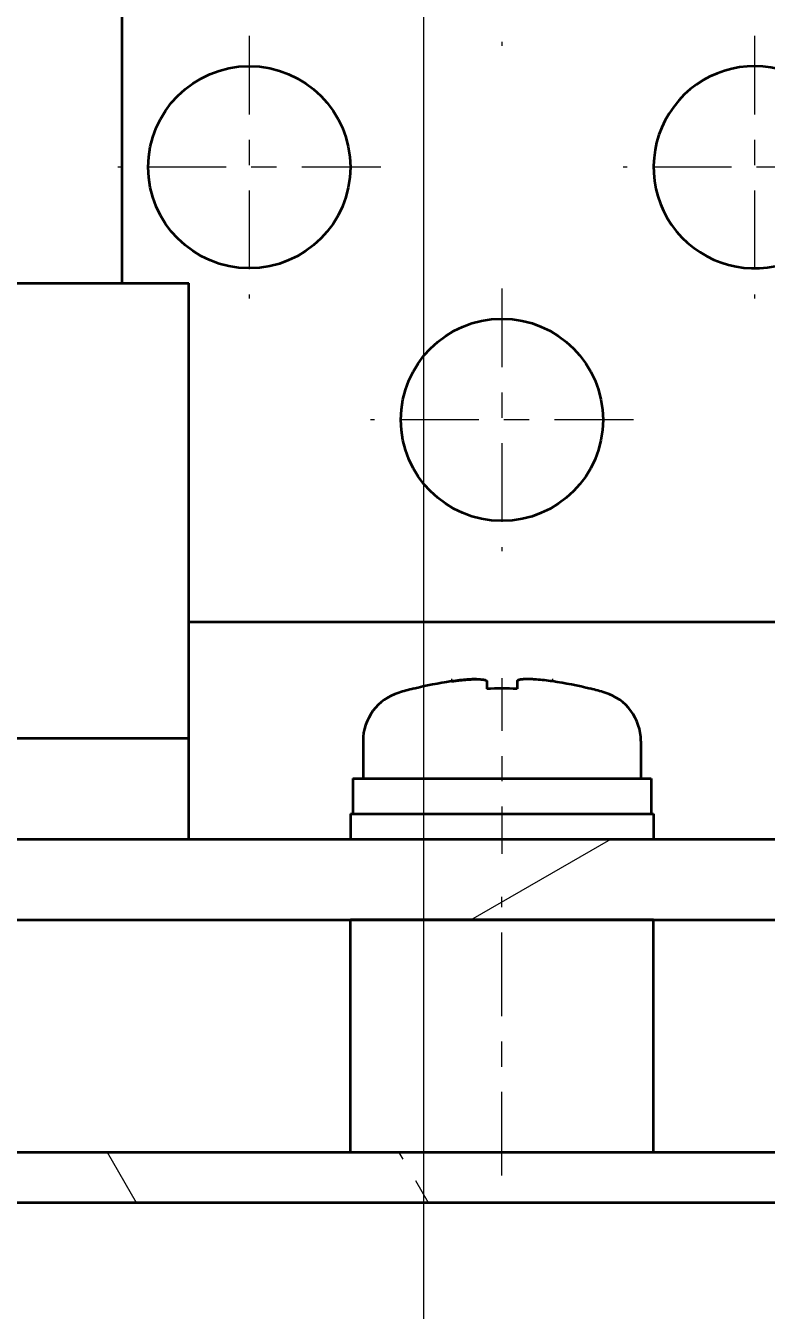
# Model space of a CAD drawing. Extents: x 23 to 417, y 3 to 294.
# Drawn here: x 137.74 to 140.67, y 83.23 to 88.31 of the extents above; entities that cross this region are included whole.
import ezdxf
from ezdxf.enums import TextEntityAlignment as Align

# ---------------------------------------------------------------- set-up
doc = ezdxf.new("R2010")
doc.units = 0
doc.linetypes.add('DASHDOT', pattern=[18.5, 12, -3, 0.5, -3])
doc.linetypes.add('DASHED', pattern=[15, 12, -3])
doc.layers.get('0').update_dxf_attribs({"lineweight": 13})
doc.styles.get("Standard").update_dxf_attribs({"font": 'isocp.shx'})
doc.dimstyles.get("Standard").update_dxf_attribs({"dimtxt": 2.5, "dimasz": 2.5, "dimexe": 1.25, "dimexo": 0.625, "dimtad": 1, "dimtxsty": 'Standard', "dimcen": 2.5, "dimadec": 0, "dimazin": 0, "dimtfac": 1, "dimtmove": 0, "dimatfit": 0, "dimfxl": 0, "dimarcsym": 0})

# ---------------------------------------------------------------- blocks, each defined once
blk = doc.blocks.new('*D489')
at = {"color": 30, "lineweight": 13, "transparency": 16777216}
for p, q in [((139.3107, 96.4887), (139.3107, 76.0052)), ((115.691, 76.0052), (144.3107, 76.0052))]:
    blk.add_line(p, q, dxfattribs=at)
at = {"color": 30, "lineweight": 13, "ltscale": 0.117668, "transparency": 16777216}
blk.add_line((133.7807, 80.7119), (133.7807, 76.0052), dxfattribs=at)
at = {"color": 30, "lineweight": 13, "transparency": 16777216}
for points in [[(131.8488, 75.4876), (133.7807, 76.0052), (131.8488, 76.5228)], [(141.2425, 76.5228), (139.3107, 76.0052), (141.2425, 75.4876)]]:
    blk.add_lwpolyline(points, dxfattribs=at)
for s, height, width, p, p2 in [('[', 2, 1.552527, (124.7289, 78.0052), (125.5052, 78.0052)), (']', 2, 1.552524, (129.0591, 78.0052), (129.8354, 78.0052)), ('27.7', 2, 1.341762, (115.691, 78.0052), (121.7289, 78.0052)), ('1', 2, 2.21984, (126.5052, 78.0052), (128.0591, 78.0052)), ('/', 1, 1.818182, (122.7289, 78.5052), (123.7289, 78.5052))]:
    blk.add_text(s, height=height, dxfattribs=dict(at, width=width)).set_placement(p, p2, align=Align.FIT)
blk = doc.blocks.new('BLOCK4467')
at = {"color": 7, "linetype": 'DASHDOT', "lineweight": 13, "ltscale": 0.13}
for p, q in [((-10.3, -55.2), (-10.3, -60.4)), ((-7.7, -57.8), (-12.9, -57.8))]:
    blk.add_line(p, q, dxfattribs=at)
blk = doc.blocks.new('BLOCK4474')
at = {"color": 7, "linetype": 'DASHDOT', "lineweight": 13, "ltscale": 0.13}
for p, q in [((-5.3, -60.2), (-5.3, -65.4)), ((-2.7, -62.8), (-7.9, -62.8))]:
    blk.add_line(p, q, dxfattribs=at)
blk = doc.blocks.new('BLOCK4479')
at = {"color": 7, "linetype": 'DASHDOT', "lineweight": 13, "ltscale": 0.13}
for p, q in [((-5.3, -50.2), (-5.3, -55.4)), ((-2.7, -52.8), (-7.9, -52.8))]:
    blk.add_line(p, q, dxfattribs=at)
blk = doc.blocks.new('BLOCK4516')
at = {"color": 7, "linetype": 'DASHDOT', "lineweight": 13, "ltscale": 0.13}
for p, q in [((-0.3, -55.2), (-0.3, -60.4)), ((2.3, -57.8), (-2.9, -57.8))]:
    blk.add_line(p, q, dxfattribs=at)
blk = doc.blocks.new('BLOCK4554')
at = {"color": 7, "lineweight": 35, "ltscale": 0.278659}
blk.add_line((-12.817, -60.097), (-12.817, -48.95), dxfattribs=at)
at = {"color": 7, "lineweight": 35, "ltscale": 0.2825}
for p, q in [((-22.8, -60.097), (-11.5, -60.097)), ((-22.8, -69.097), (-11.5, -69.097))]:
    blk.add_line(p, q, dxfattribs=at)
at = {"color": 7, "lineweight": 35, "ltscale": 0.225}
blk.add_line((-11.5, -69.097), (-11.5, -60.097), dxfattribs=at)
at = {"color": 7, "lineweight": 35, "ltscale": 0.306638}
blk.add_line((-11.5, -66.8), (0.766, -66.8), dxfattribs=at)
at = {"color": 7, "lineweight": 35, "ltscale": 0.000166026}
for p, q in [((-7.05, -68.119), (-7.05, -68.125)), ((-3.55, -68.119), (-3.55, -68.125))]:
    blk.add_line(p, q, dxfattribs=at)
at = {"color": 7, "lineweight": 35, "ltscale": 0.003766}
for p, q in [((-5.6, -67.975), (-5.6, -68.125)), ((-5, -67.975), (-5, -68.125))]:
    blk.add_line(p, q, dxfattribs=at)
at = {"color": 7, "lineweight": 35, "ltscale": 0.05}
blk.add_line((-11.5, -71.097), (-11.5, -69.097), dxfattribs=at)
at = {"color": 7, "lineweight": 35, "ltscale": 0.018478}
for p, q in [((-8.05, -69.157), (-8.05, -69.897)), ((-2.55, -69.157), (-2.55, -69.897))]:
    blk.add_line(p, q, dxfattribs=at)
at = {"color": 7, "lineweight": 35, "ltscale": 0.138472}
blk.add_line((-8.25, -69.897), (-2.711, -69.897), dxfattribs=at)
at = {"color": 7, "lineweight": 35, "ltscale": 0.0175}
for p, q in [((-8.25, -69.897), (-8.25, -70.597)), ((-2.35, -69.897), (-2.35, -70.597))]:
    blk.add_line(p, q, dxfattribs=at)
at = {"color": 7, "lineweight": 35, "ltscale": 0.009028}
blk.add_line((-2.711, -69.897), (-2.35, -69.897), dxfattribs=at)
at = {"color": 7, "lineweight": 35, "ltscale": 0.140819}
for p, q in [((-8.3, -70.597), (-2.667, -70.597)), ((-8.3, -71.097), (-2.667, -71.097))]:
    blk.add_line(p, q, dxfattribs=at)
at = {"color": 7, "lineweight": 35, "ltscale": 0.0125}
for p, q in [((-8.3, -70.597), (-8.3, -71.097)), ((-2.3, -70.597), (-2.3, -71.097))]:
    blk.add_line(p, q, dxfattribs=at)
at = {"color": 7, "lineweight": 35, "ltscale": 0.009181}
for p, q in [((-2.667, -70.597), (-2.3, -70.597)), ((-2.667, -71.097), (-2.3, -71.097))]:
    blk.add_line(p, q, dxfattribs=at)
at = {"color": 7, "lineweight": 35, "ltscale": 0.3125}
blk.add_line((-24, -71.097), (-11.5, -71.097), dxfattribs=at)
at = {"color": 7, "lineweight": 35}
for p, q in [((-22.8, -71.097), (12.2, -71.097)), ((-22.8, -72.697), (12.2, -72.697)), ((48.9, -77.297), (-29.5, -77.297)), ((48.9, -78.297), (-29.5, -78.297))]:
    blk.add_line(p, q, dxfattribs=at)
at = {"color": 7, "lineweight": 35, "ltscale": 0.075}
for p, q in [((-5.3, -72.697), (-8.3, -72.697)), ((-2.3, -72.697), (-5.3, -72.697)), ((-5.3, -77.297), (-8.3, -77.297)), ((-2.3, -77.297), (-5.3, -77.297))]:
    blk.add_line(p, q, dxfattribs=at)
at = {"color": 7, "lineweight": 35, "ltscale": 0.115}
for p, q in [((-8.3, -77.297), (-8.3, -72.697)), ((-2.3, -77.297), (-2.3, -72.697))]:
    blk.add_line(p, q, dxfattribs=at)
at = {"color": 7, "lineweight": 35}
for centre in [(-10.3, -57.8), (-5.3, -62.8)]:
    blk.add_circle(centre, 2, dxfattribs=at)
for centre, radius, start, end in [((-0.3, -57.8), 2, 0, 286.4273), ((-5.291, -74.93), 7.035, 104.4816, 106.9495), ((-5.3, -74.896), 6.993, 98.2207, 104.4915), ((-5.3, -74.896), 6.993, 98.2207, 104.4915), ((-5.655, -72.38), 4.452, 94.2546, 98.3259), ((-5.792, -70.491), 2.558, 90.2099, 94.3338), ((-5.3, -74.897), 6.779, 87.4636, 92.5364), ((-5.3, -74.897), 6.779, 87.4636, 92.5364), ((-4.945, -72.38), 4.452, 81.6741, 85.7454), ((-5.3, -74.897), 6.994, 75.509, 81.7788), ((-5.3, -74.897), 6.994, 75.509, 81.7788), ((-5.309, -74.93), 7.035, 73.0505, 75.5184), ((-7.05, -69.157), 1, 106.9578, 180), ((-3.55, -69.157), 1, 0, 73.0422)]:
    blk.add_arc(centre, radius, start, end, dxfattribs=at)
for points, knots in [([(-6.3, -67.975), (-6.25, -67.968), (-6.211, -67.963), (-6.178, -67.959), (-6.051, -67.944), (-5.985, -67.94), (-5.943, -67.937), (-5.848, -67.933), (-5.777, -67.933), (-5.742, -67.934), (-5.697, -67.936), (-5.655, -67.943), (-5.646, -67.945), (-5.63, -67.949), (-5.615, -67.955), (-5.61, -67.959), (-5.602, -67.964), (-5.6, -67.972), (-5.6, -67.973), (-5.6, -67.974), (-5.6, -67.975)], [0, 0, 0, 0, 0, 0, 0.647352, 0.647352, 0.647352, 2.886415, 2.886415, 2.886415, 5.757566, 5.757566, 5.757566, 6.467897, 6.467897, 6.467897, 7.2005, 7.2005, 7.2005, 7.272679, 7.272679, 7.272679, 7.272679, 7.272679, 7.272679]), ([(-4.808, -67.933), (-4.837, -67.933), (-4.863, -67.934), (-4.888, -67.936), (-4.926, -67.939), (-4.961, -67.947), (-4.971, -67.95), (-4.987, -67.955), (-4.997, -67.965), (-4.999, -67.967), (-5, -67.971), (-5, -67.975)], [0, 0, 0, 0, 0, 0, 2.019445, 2.019445, 2.019445, 3.048285, 3.048285, 3.048285, 3.384349, 3.384349, 3.384349, 3.384349, 3.384349, 3.384349]), ([(-4.614, -67.94), (-4.697, -67.934), (-4.751, -67.933), (-4.793, -67.932), (-4.862, -67.933), (-4.926, -67.94), (-4.942, -67.943), (-4.971, -67.947), (-4.992, -67.96), (-4.996, -67.963), (-5, -67.968), (-5, -67.975)], [0, 0, 0, 0, 0, 0, 3.488442, 3.488442, 3.488442, 5.229942, 5.229942, 5.229942, 5.79468, 5.79468, 5.79468, 5.79468, 5.79468, 5.79468])]:
    blk.add_open_spline(points, degree=5, knots=knots, dxfattribs=at)
blk = doc.blocks.new('BLOCK4581')
at = {"color": 7, "lineweight": 13, "ltscale": 0.028868}
blk.add_line((-12.53, -78.297), (-13.107, -77.297), dxfattribs=at)
at = {"color": 7, "linetype": 'DASHED', "lineweight": 13, "ltscale": 0.028868}
blk.add_line((-6.757, -78.297), (-7.334, -77.297), dxfattribs=at)
blk = doc.blocks.new('BLOCK4586')
at = {"color": 7, "lineweight": 13, "ltscale": 0.08}
blk.add_line((-5.914, -72.697), (-3.143, -71.097), dxfattribs=at)

msp = doc.modelspace()

# ---------------------------------------------------------------- linework, layer by layer
at = {"color": 7, "linetype": 'DASHDOT', "lineweight": 13, "ltscale": 0.017377}
msp.add_line((139.6207, 85.7296), (139.6207, 85.0345), dxfattribs=at)
at = {"color": 7, "linetype": 'DASHDOT', "lineweight": 13, "ltscale": 0.00027523}
msp.add_line((139.4207, 85.7269), (139.4207, 85.7158), dxfattribs=at)
at = {"color": 7, "linetype": 'DASHDOT', "lineweight": 13, "ltscale": 0.00026722}
msp.add_line((139.8207, 85.7266), (139.8207, 85.7159), dxfattribs=at)
at = {"color": 7, "linetype": 'DASHDOT', "lineweight": 13, "ltscale": 0.0276}
msp.add_line((139.6207, 83.7603), (139.6207, 84.8643), dxfattribs=at)

# ---------------------------------------------------------------- block references
at = {"lineweight": 0, "xscale": 0.2, "yscale": 0.2, "zscale": 0.2}
for name in ['BLOCK4554', 'BLOCK4479', 'BLOCK4467', 'BLOCK4516', 'BLOCK4474', 'BLOCK4586', 'BLOCK4581']:
    msp.add_blockref(name, (140.6807, 99.3118), dxfattribs=at)

# ---------------------------------------------------------------- dimensions: what is measured, and where the dimension line sits
at = {"color": 0, "lineweight": 0}
dim = msp.add_linear_dim(base=(133.7807, 76.0052), p1=(139.3107, 96.6887), p2=(133.7807, 80.9119), angle=179.999, dimstyle='Standard', override={"dimlfac": 5}, dxfattribs=at)
dim.commit()
dim.dimension.update_dxf_attribs({"geometry": '*D489', "text_midpoint": (122.7632, 76.0052), "dimtype": 160})

doc.saveas('drawing.dxf')
